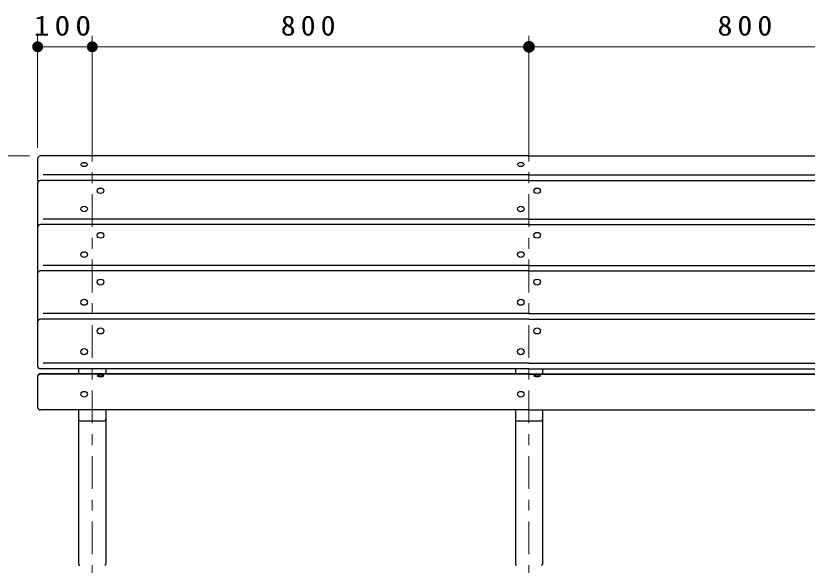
# Model space of a CAD drawing. Units: millimetres on the paper, scale 1:20. Extents: x -365 to 12, y -38 to 257.
# Drawn here: x -310.5 to -238, y 98.6 to 148.9 of the extents above; entities that cross this region are included whole.
import ezdxf

# ---------------------------------------------------------------- set-up
doc = ezdxf.new("R2010")
doc.units = ezdxf.units.MM
doc.linetypes.add('USER2', pattern=[6, 3, -1, 1, -1])
doc.layers.add('1_20', color=3, linetype='Continuous', lineweight=25)
doc.styles.add('ＭＳ ゴシック', font='')
doc.styles.get('ＭＳ ゴシック').set_extended_font_data('MS Gothic')

# ---------------------------------------------------------------- blocks, each defined once
blk = doc.blocks.new('filled_dot')
at = {"color": 0, "linetype": 'Continuous', "lineweight": -2, "const_width": 1.25}
blk.add_lwpolyline([(-0.625, 0, 1), (0.625, 0, 1)], format="xyb", close=True, dxfattribs=at)

msp = doc.modelspace()

# ---------------------------------------------------------------- linework, layer by layer
at = {"layer": '1_20', "color": 7, "lineweight": 13}
for p, q in [((-308.479, 136.836), (-308.479, 147.086)), ((-303.479, 138.086), (-303.479, 147.086)), ((-263.479, 138.086), (-263.479, 147.086)), ((-308.479, 146.086), (-303.479, 146.086)), ((-303.479, 146.086), (-263.479, 146.086)), ((-263.479, 146.086), (-223.479, 146.086)), ((-309.229, 136.086), (-330.729, 136.086))]:
    msp.add_line(p, q, dxfattribs=at)
at = {"layer": '1_20', "color": 7, "linetype": 'USER2', "lineweight": 13}
for p, q in [((-303.479, 138.586), (-303.479, 80.586)), ((-263.479, 138.586), (-263.479, 95.586))]:
    msp.add_line(p, q, dxfattribs=at)
at = {"layer": '1_20'}
for p, q in [((-308.479, 135.836), (-308.479, 133.85)), ((-263.479, 136.086), (-308.229, 136.086)), ((-263.479, 136.086), (-218.728, 136.086)), ((-263.479, 134.345), (-307.979, 134.345)), ((-263.479, 134.345), (-218.978, 134.345)), ((-308.479, 133.586), (-308.479, 129.556)), ((-263.479, 133.836), (-308.229, 133.836)), ((-263.479, 133.836), (-218.729, 133.836)), ((-263.479, 129.806), (-308.229, 129.806)), ((-263.479, 130.278), (-307.979, 130.278)), ((-263.479, 130.278), (-218.978, 130.278)), ((-263.479, 129.806), (-218.729, 129.806)), ((-308.479, 129.556), (-308.479, 125.31)), ((-263.479, 125.56), (-308.229, 125.56)), ((-263.479, 126.055), (-307.979, 126.055)), ((-263.479, 126.055), (-218.978, 126.055)), ((-263.479, 125.56), (-218.729, 125.56)), ((-308.479, 125.31), (-308.479, 120.879)), ((-263.479, 121.129), (-308.229, 121.129)), ((-263.479, 121.644), (-307.979, 121.644)), ((-263.479, 121.644), (-218.978, 121.644)), ((-263.479, 121.129), (-218.729, 121.129)), ((-308.479, 120.879), (-308.479, 116.827)), ((-263.479, 117.092), (-307.979, 117.092)), ((-263.479, 117.092), (-218.978, 117.092)), ((-263.479, 116.577), (-308.229, 116.577)), ((-263.479, 116.132), (-308.229, 116.132)), ((-263.479, 116.08), (-308.229, 116.08)), ((-304.729, 116.577), (-304.729, 116.132)), ((-302.229, 116.577), (-302.229, 116.132)), ((-264.729, 116.577), (-264.729, 116.132)), ((-263.479, 116.577), (-218.728, 116.577)), ((-263.479, 116.132), (-218.728, 116.132)), ((-263.479, 116.08), (-218.728, 116.08)), ((-262.229, 116.577), (-262.229, 116.132)), ((-308.479, 115.882), (-308.479, 113.059)), ((-263.479, 112.809), (-308.229, 112.809)), ((-304.729, 112.809), (-304.729, 98.686)), ((-302.229, 112.809), (-302.229, 98.686)), ((-264.729, 112.809), (-264.729, 98.686)), ((-263.479, 112.809), (-218.728, 112.809)), ((-262.229, 112.809), (-262.229, 98.686)), ((-304.554, 111.801), (-302.404, 111.801)), ((-264.554, 111.801), (-262.404, 111.801))]:
    msp.add_line(p, q, dxfattribs=at)
for centre, radius, start, end in [((-308.229, 135.836), 0.25, 90.00002, 180), ((-308.229, 133.85), 0.25, 180, 211.88043), ((-308.229, 133.586), 0.25, 90, 180), ((-308.229, 129.556), 0.25, 90, 180), ((-308.229, 125.31), 0.25, 90, 180), ((-308.229, 120.879), 0.25, 90, 180), ((-308.229, 116.827), 0.25, 180, 269.99998), ((-308.229, 115.882), 0.25, 90.00002, 180), ((-308.229, 115.83), 0.25, 90.00002, 180), ((-308.229, 113.059), 0.25, 180, 269.99998), ((-304.554, 111.976), 0.175, 179.99998, 270.00002), ((-302.404, 111.976), 0.175, 270.00002, 0), ((-264.554, 111.976), 0.175, 179.99998, 270.00002), ((-262.404, 111.976), 0.175, 270.00002, 0), ((-304.629, 98.686), 0.1, 179.99998, 270.00002), ((-302.329, 98.686), 0.1, 270.00002, 0), ((-264.629, 98.686), 0.1, 179.99998, 270.00002), ((-262.329, 98.686), 0.1, 270.00002, 0)]:
    msp.add_arc(centre, radius, start, end, dxfattribs=at)
for centre, ratio in [((-304.229, 135.303), 0.626755), ((-264.229, 135.303), 0.626755), ((-302.729, 132.894), 0.83708), ((-262.729, 132.894), 0.83708), ((-304.229, 131.22), 0.83708), ((-264.229, 131.22), 0.83708), ((-302.729, 128.813), 0.882705), ((-262.729, 128.813), 0.882705), ((-304.229, 127.048), 0.882705), ((-264.229, 127.048), 0.882705), ((-302.729, 124.523), 0.921237), ((-262.729, 124.523), 0.921237), ((-304.229, 122.681), 0.92121), ((-264.229, 122.681), 0.92121), ((-302.729, 120.056), 0.949898), ((-262.729, 120.056), 0.949898), ((-304.229, 118.157), 0.949898), ((-264.229, 118.157), 0.949898), ((-302.729, 115.93), 0.284055), ((-262.729, 115.93), 0.284055), ((-304.229, 114.25), 0.878838), ((-264.229, 114.25), 0.878838)]:
    msp.add_ellipse(centre, major_axis=(-0.3, 0), ratio=ratio, dxfattribs=at)

# ---------------------------------------------------------------- block references
at = {"layer": '1_20', "color": 7, "lineweight": 13, "xscale": 0.4, "yscale": 0.4}
msp.add_blockref('filled_dot', (-308.479, 146.086), dxfattribs=at)
at = {"layer": '1_20', "color": 7, "lineweight": 13, "rotation": 180}
for p, xscale, yscale in [((-303.479, 146.086), 0.4, 0.4), ((-263.479, 146.086), 0.431, 0.431)]:
    msp.add_blockref('filled_dot', p, dxfattribs=dict(at, xscale=xscale, yscale=yscale))

# ---------------------------------------------------------------- texts
at = {"layer": '1_20', "color": 7, "char_height": 1.833, "attachment_point": 8, "style": 'ＭＳ ゴシック'}
for s, insert in [('\\T1.33;\\W1.15;100', (-305.979, 147.086)), ('\\T1.33;\\W1.1;800', (-283.479, 147.086)), ('\\T1.33;\\W1.1;800', (-243.479, 147.086))]:
    msp.add_mtext(s, dxfattribs=dict(at, insert=insert))

doc.saveas('drawing.dxf')
